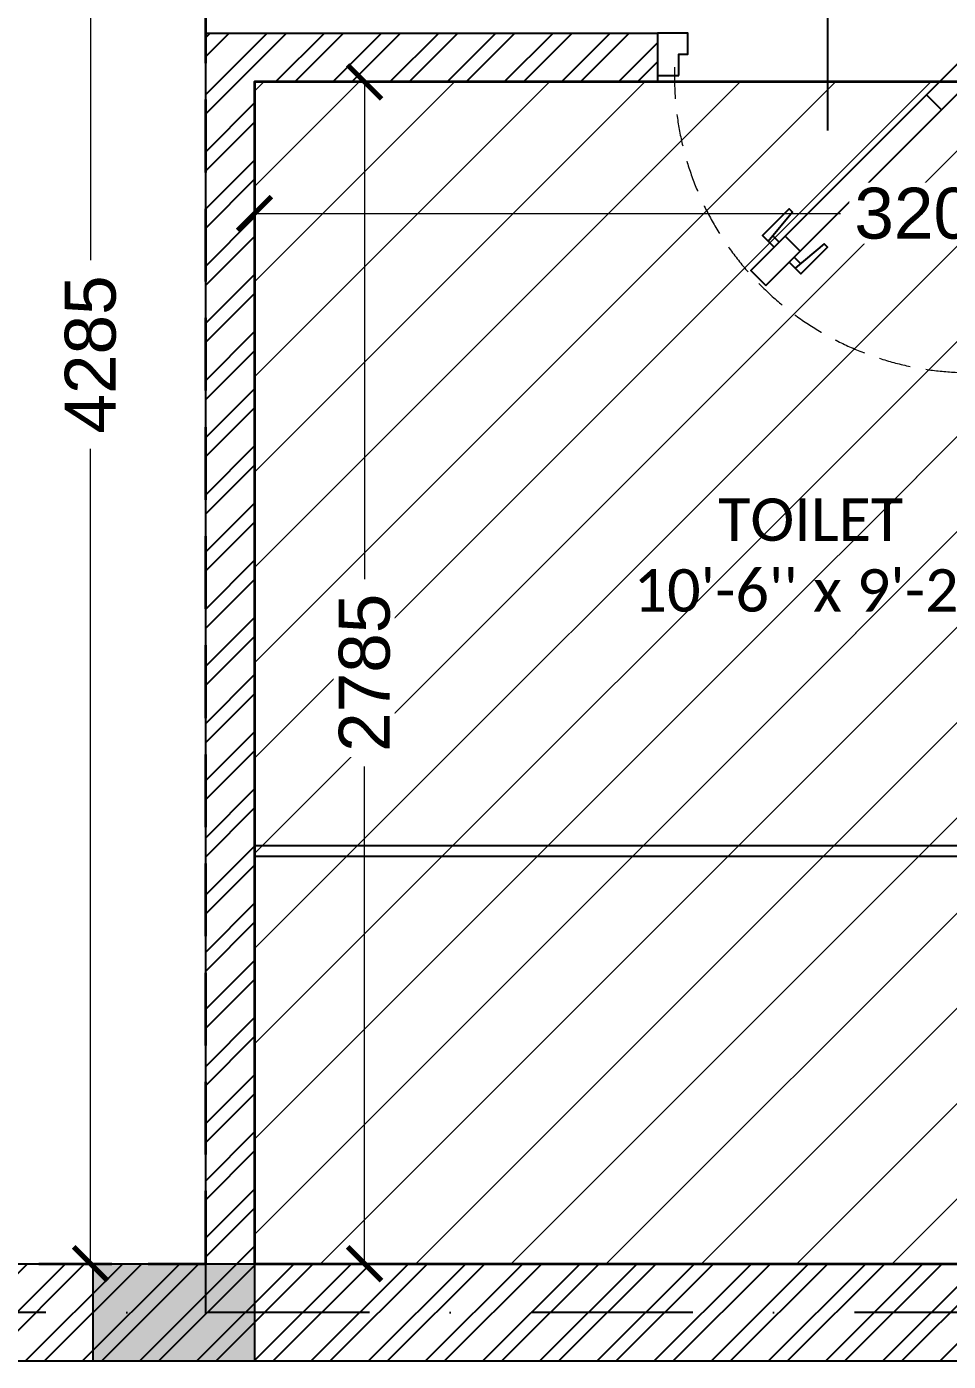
# Model space of a CAD drawing. Header units: millimetres. Extents: x -10000 to 124200, y -12045 to 23620.
# Drawn here: x 38123 to 40295, y 0 to 3145 of the extents above; entities that cross this region are included whole.
import ezdxf
from ezdxf.enums import TextEntityAlignment as Align

# ---------------------------------------------------------------- set-up
doc = ezdxf.new("R2010")
doc.units = ezdxf.units.MM
doc.header["$LTSCALE"] = 150
for name, pattern in [('1625_East Villa$0$DASHED', [0.75, 0.5, -0.25]), ('1625_East Villa$0$HIDDEN', [0]), ('1625E_Grid$0$DASHDOTX2', [50.8, 25.4, -12.7, 0, -12.7]), ('3BHK-W(SB)$0$HIDDEN', [0.375, 0.25, -0.125]), ('HIDDENX2', [19.05, 12.7, -6.35])]:
    doc.linetypes.add(name, pattern=pattern)
for name, color, linetype in [('1625_East Villa$0$ad-Door', 11, 'Continuous'), ('1625_East Villa$0$ad-Furniture', 8, 'Continuous'), ('1625_East Villa$0$ad-Glass Sectionline', 140, 'Continuous'), ('1625_East Villa$0$ad-Text main', 7, 'Continuous'), ('1625_East Villa$0$ad-Text Main_Door&window Label', 7, 'Continuous'), ('1625_East Villa$0$ad-Wall', 240, 'Continuous'), ('1625_East Villa$0$ad-Wall hatch', 8, 'Continuous'), ('1625E_Columns$0$ad-Column', 3, 'Continuous'), ('1625E_Columns$0$ad-Column Hatch', 125, 'Continuous'), ('1625E_Grid$0$ad-Grid', 8, '1625E_Grid$0$DASHDOTX2')]:
    doc.layers.add(name, color=color, linetype=linetype)
for name, color, linetype, lineweight in [('ad-Dimension', 6, 'Continuous', 0), ('ad-Elevation 10', 8, 'Continuous', 0), ('ad-Framing', 4, 'Continuous', 35)]:
    doc.layers.add(name, color=color, linetype=linetype, lineweight=lineweight)
doc.layers.get('1625_East Villa$0$ad-Furniture').off()
doc.styles.add('1625_East Villa$0$New Text Style', font='arial.ttf', dxfattribs={"height": 100})
doc.styles.add('1625_East Villa$0$Standard', font='calibril.ttf')
doc.styles.add('ROMANS-TITLE', font='arial.ttf', dxfattribs={"width": 0.8})
doc.styles.get("Standard").update_dxf_attribs({"font": 'arial.ttf'})
doc.dimstyles.new('A-75-DIM-INT (Framing)', dxfattribs={"dimscale": 100, "dimtxt": 1.5, "dimasz": 1, "dimexe": 0, "dimexo": 0, "dimgap": 0.5, "dimtad": 0, "dimdec": 0, "dimdsep": 46, "dimtxsty": 'ROMANS-TITLE', "dimblk": 'ARCHTICK', "dimcen": 0.025, "dimclrd": 5, "dimclre": 5, "dimclrt": 256, "dimazin": 2, "dimtfac": 1, "dimtdec": 0, "dimtmove": 1, "dimatfit": 0, "dimldrblk": 'ARCHTICK', "dimfxl": 1, "dimtfill": 1, "dimtolj": 1, "dimtzin": 0, "dimarcsym": 0})

# ---------------------------------------------------------------- blocks, each defined once
blk = doc.blocks.new('1625_East Villa$0$$ZCDB_AUDIT_GENERATED_C85C')
at = {"color": 8}
for points in [[(675, 75), (141.8, 359.5)], [(625, 75), (75, 75)], [(50, 25), (50, 0), (0, 0), (0, 50), (25, 50)], [(675, 50), (700, 50), (700, 0), (650, 0), (650, 25)], [(700, 0), (0, 0)], [(625, 25), (75, 25)]]:
    blk.add_lwpolyline(points, dxfattribs=at)
for points in [[(75, 25), (25, 25), (25, 75), (75, 75)], [(675, 25), (625, 25), (625, 75), (675, 75)]]:
    blk.add_lwpolyline(points, close=True, dxfattribs=at)
at = {"color": 140}
for points in [[(625, 60), (75, 60)], [(625, 40), (75, 40)]]:
    blk.add_lwpolyline(points, dxfattribs=at)
at = {"color": 8, "linetype": '1625_East Villa$0$HIDDEN'}
blk.add_arc((497.1, 38.3), 473.6, 122.8151, 175.5591, dxfattribs=at)
blk = doc.blocks.new('*U140')
blk.add_blockref('1625_East Villa$0$$ZCDB_AUDIT_GENERATED_C85C', (0, 0))
blk = doc.blocks.new('1625_East Villa$0$zw$D46D')
at = {"layer": '1625_East Villa$0$ad-Glass Sectionline'}
blk.add_lwpolyline([(8310, 1215), (5110, 1215), (5110, 1190), (8310, 1190)], close=True, dxfattribs=at)
at = {"xscale": -1, "rotation": 180}
blk.add_blockref('*U140', (6045, 1215), dxfattribs=at)
blk = doc.blocks.new('1625_East Villa$0$zw$3849')
at = {"layer": '1625_East Villa$0$ad-Text main', "insert": (6420.7, 1899.4), "char_height": 100, "width": 1424.195, "attachment_point": 5, "style": '1625_East Villa$0$Standard', "bg_fill": 2}
blk.add_mtext("TOILET\\P10'-6'' x 9'-2''", dxfattribs=at)
blk = doc.blocks.new('*U134')
for p, q in [((463.3, 543.1), (478.2, 528.2)), ((528.5, 478), (513.6, 492.9)), ((25, 127.8), (25, 94.4)), ((8.3, 111.1), (41.7, 111.1))]:
    blk.add_line(p, q)
for points in [[(490, 540), (462.5, 567.5), (399.7, 504.7), (407.6, 496.8), (476.2, 553.8)], [(525.4, 504.7), (552.8, 477.2), (490, 414.3), (482.2, 422.2), (539.2, 490.8)]]:
    blk.add_lwpolyline(points)
for points in [[(545, 595), (464.2, 514.2), (499.5, 478.8), (580.3, 559.6)], [(130.8, 180.8), (464.2, 514.2), (499.5, 478.8), (166.2, 145.5)], [(50, 100), (130.8, 180.8), (166.2, 145.5), (85.4, 64.6)], [(50, 100), (0, 100), (0, 0), (71.4, 0), (71.4, 35.7), (71.4, 50), (50, 50)], [(750, 100), (750, 50), (728.6, 50), (728.6, 35.7), (728.6, 0), (800, 0), (800, 100)]]:
    blk.add_lwpolyline(points, close=True)
blk.add_circle((25, 111.1), 11.1)
at = {"color": 8, "linetype": '1625_East Villa$0$DASHED', "lineweight": 0}
blk.add_arc((62.1, 102.1), 698.3, 358.1881, 91.8119, dxfattribs=at)
at = {"layer": '1625_East Villa$0$ad-Text Main_Door&window Label'}
blk.add_line((400, -125), (400, 230), dxfattribs=at)
blk.add_circle((400.3, -245), 120, dxfattribs=at)
at = {"layer": '1625_East Villa$0$ad-Text Main_Door&window Label', "style": '1625_East Villa$0$New Text Style'}
blk.add_attdef('D1', text='', height=100, dxfattribs=at).set_placement((400.3, -245), align=Align.MIDDLE_CENTER)
blk = doc.blocks.new('1625_East Villa$0$zw$42B5')
at = {"layer": '1625_East Villa$0$ad-Wall hatch', "transparency": 33554610}
h = blk.add_hatch(dxfattribs=at)
h.set_pattern_fill('ANSI32', color=256, scale=10)
h.set_pattern_definition([(45, (-1040635.14, 674820.02), (-67.351921, 67.351921), []), (45, (-1040590.24, 674820.02), (-67.351921, 67.351921), [])])
h.paths.add_polyline_path([(12120, 13620), (12120, 10220), (11890, 10220), (11890, 13390), (7240, 13390), (7240, 8645), (4245, 8645), (4245, 8875), (4445, 8875), (4445, 9370), (4560, 9370), (4560, 8760), (7010, 8760), (7010, 10500), (6360, 10500), (6360, 10615), (7010, 10615), (7010, 13390), (4560, 13390), (4560, 10615), (5560, 10615), (5560, 10500), (4445, 10500), (4445, 13390), (230, 13390), (230, 8875), (3345, 8875), (3345, 8645), (3060, 8645), (3060, 4745), (3345, 4745), (3345, 4515), (230, 4515), (230, 230), (4995, 230), (4995, 3130), (6060, 3130), (6060, 3015), (5110, 3015), (5110, 230), (8310, 230), (8310, 3015), (6860, 3015), (6860, 3130), (8310, 3130), (8310, 4630), (5110, 4630), (5110, 3930), (4995, 3930), (4995, 4515), (4245, 4515), (4245, 4745), (8540, 4745), (8540, 230), (9240, 230), (9240, 0), (0, 0), (0, 4745), (2830, 4745), (2830, 8645), (0, 8645), (0, 13620)])
at = {"layer": '1625_East Villa$0$ad-Wall'}
for points in [[(230, 230), (4995, 230), (4995, 3130), (6060, 3130), (6060, 3015), (5110, 3015), (5110, 230), (8310, 230), (8310, 3015), (6860, 3015), (6860, 3130), (8310, 3130), (8310, 4630)], [(8540, 4745), (8540, 230), (9240, 230), (9240, 0), (0, 0)]]:
    blk.add_lwpolyline(points, dxfattribs=at)
at = {"layer": '1625_East Villa$0$ad-Door', "ltscale": 5, "rotation": 179.9999999999999}
blk.add_blockref('*U134', (6860, 3130), dxfattribs=at).add_auto_attribs({'D1': 'D2'})
blk = doc.blocks.new('1625E_Columns$0$zw$6AA0')
at = {"layer": '1625E_Columns$0$ad-Column Hatch', "transparency": 33554687}
h = blk.add_hatch(color=256, dxfattribs=at)
h.dxf.hatch_style = 1
h.paths.add_polyline_path([(0, -230), (380, -230), (380, 0), (0, 0)])
at = {"layer": '1625E_Columns$0$ad-Column'}
blk.add_lwpolyline([(0, -230), (380, -230), (380, 0), (0, 0)], close=True, dxfattribs=at)
blk = doc.blocks.new('1625E_Columns')
at = {"layer": '1625E_Columns$0$ad-Column', "xscale": -1, "rotation": 180}
blk.add_blockref('1625E_Columns$0$zw$6AA0', (4730, 0), dxfattribs=at)
blk = doc.blocks.new('1625_East Villa')
at = {"layer": '1625_East Villa$0$ad-Furniture'}
blk.add_blockref('1625_East Villa$0$zw$D46D', (0, 0), dxfattribs=at)
at = {"layer": '1625_East Villa$0$ad-Text main'}
blk.add_blockref('1625_East Villa$0$zw$3849', (0, 0), dxfattribs=at)
at = {"layer": '1625_East Villa$0$ad-Wall'}
blk.add_blockref('1625_East Villa$0$zw$42B5', (0, 0), dxfattribs=at)
blk.add_blockref('1625E_Columns', (0, 0))
blk = doc.blocks.new('1625E_Grid')
at = {"layer": '1625E_Grid$0$ad-Grid', "ltscale": 0.1}
for points in [[(5348.6, -4913.6), (5348.6, -4663.6), (4995, -4460), (4995, 16170), (5348.6, 16373.6), (5348.6, 16623.6)], [(16050, 115), (-1950, 115)]]:
    blk.add_lwpolyline(points, dxfattribs=at)
blk = doc.blocks.new('zw$7E9D')
at = {"layer": 'ad-Elevation 10', "ltscale": 0.09}
h = blk.add_hatch(dxfattribs=at)
h.set_pattern_fill('ANSI31', color=256, scale=50)
h.set_pattern_definition([(45, (4560, 7508.14), (-112.2532, 112.2532), [])])
h.paths.add_polyline_path([(5110, -13390), (8310, -13390), (8310, -10605), (5110, -10605)])
blk.add_lwpolyline([(5110, -13390), (8310, -13390), (8310, -10605), (5110, -10605)], close=True, dxfattribs=at)
at = {"layer": 'ad-Framing', "linetype": 'HIDDENX2', "ltscale": 0.09}
blk.add_lwpolyline([(230, -13390), (4995, -13390), (4995, -9105), (230, -9105)], close=True, dxfattribs=at)
at = {"layer": 'ad-Framing'}
blk.add_lwpolyline([(5110, -13390), (8310, -13390), (8310, -10605), (5110, -10605)], close=True, dxfattribs=at)
blk = doc.blocks.new('_ArchTick')
at = {"color": 0, "linetype": 'ByBlock', "const_width": 0.15}
blk.add_lwpolyline([(-0.5, -0.5), (0.5, 0.5)], dxfattribs=at)
blk = doc.blocks.new('*D42')
at = {"layer": 'ad-Dimension', "linetype": '3BHK-W(SB)$0$HIDDEN', "lineweight": -2, "transparency": 16777216}
for p, q in [((4960, -10375), (5139.4, -10375)), ((4960, -13160), (5139.4, -13160))]:
    blk.add_line(p, q, dxfattribs=at)
at = {"layer": 'ad-Dimension', "lineweight": -2, "transparency": 16777216}
for p, q in [((5139.4, -10375), (5139.4, -11546.8)), ((5139.4, -13160), (5139.4, -11988.2))]:
    blk.add_line(p, q, dxfattribs=at)
at = {"layer": 'Defpoints', "color": 0, "transparency": 16777216}
for p in [(4880, -10375), (4880, -13160), (5139.4, -13160)]:
    blk.add_point(p, dxfattribs=at)
at = {"layer": 'ad-Dimension', "lineweight": -2, "transparency": 16777216, "xscale": 80, "yscale": 80, "zscale": 80}
for p, rotation in [((5139.4, -10375), 90), ((5139.4, -13160), 270)]:
    blk.add_blockref('_ArchTick', p, dxfattribs=dict(at, rotation=rotation))
at = {"layer": 'ad-Dimension', "transparency": 16777216, "insert": (5139.4, -11767.5), "char_height": 120, "attachment_point": 5, "rotation": 90, "bg_fill": 3, "box_fill_scale": 1.1, "bg_fill_color": 257, "bg_fill_transparency": 0}
blk.add_mtext('\\A1;2785', dxfattribs=at)
blk = doc.blocks.new('*D43')
at = {"layer": 'ad-Dimension', "linetype": '3BHK-W(SB)$0$HIDDEN', "lineweight": -2, "transparency": 16777216}
for p, q in [((4880, -10455), (4880, -10685.3)), ((8080, -10455), (8080, -10685.3))]:
    blk.add_line(p, q, dxfattribs=at)
at = {"layer": 'ad-Dimension', "lineweight": -2, "transparency": 16777216}
for p, q in [((4880, -10685.3), (6261.1, -10685.3)), ((8080, -10685.3), (6698.9, -10685.3))]:
    blk.add_line(p, q, dxfattribs=at)
at = {"layer": 'Defpoints', "color": 0, "transparency": 16777216}
for p in [(4880, -10375), (8080, -10375), (4880, -10685.3)]:
    blk.add_point(p, dxfattribs=at)
at = {"layer": 'ad-Dimension', "lineweight": -2, "transparency": 16777216, "xscale": 80, "yscale": 80, "zscale": 80, "rotation": 180}
blk.add_blockref('_ArchTick', (4880, -10685.3), dxfattribs=at)
at = {"layer": 'ad-Dimension', "lineweight": -2, "transparency": 16777216, "xscale": 80, "yscale": 80, "zscale": 80}
blk.add_blockref('_ArchTick', (8080, -10685.3), dxfattribs=at)
at = {"layer": 'ad-Dimension', "transparency": 16777216, "insert": (6480, -10685.3), "char_height": 120, "attachment_point": 5, "bg_fill": 3, "box_fill_scale": 1.1, "bg_fill_color": 257, "bg_fill_transparency": 0}
blk.add_mtext('\\A1;3200', dxfattribs=at)
blk = doc.blocks.new('*D52')
at = {"layer": 'ad-Dimension', "linetype": '3BHK-W(SB)$0$HIDDEN', "lineweight": -2, "transparency": 16777216}
for p, q in [((4685, -8875), (4493.7, -8875)), ((4685, -13160), (4493.7, -13160))]:
    blk.add_line(p, q, dxfattribs=at)
at = {"layer": 'ad-Dimension', "lineweight": -2, "transparency": 16777216}
for p, q in [((4493.7, -8875), (4493.7, -10795.5)), ((4493.7, -13160), (4493.7, -11239.5))]:
    blk.add_line(p, q, dxfattribs=at)
at = {"layer": 'Defpoints', "color": 0, "transparency": 16777216}
for p in [(4493.7, -8875), (4765, -8875), (4765, -13160)]:
    blk.add_point(p, dxfattribs=at)
at = {"layer": 'ad-Dimension', "lineweight": -2, "transparency": 16777216, "xscale": 80, "yscale": 80, "zscale": 80}
for p, rotation in [((4493.7, -8875), 90), ((4493.7, -13160), 270)]:
    blk.add_blockref('_ArchTick', p, dxfattribs=dict(at, rotation=rotation))
at = {"layer": 'ad-Dimension', "transparency": 16777216, "insert": (4493.7, -11017.5), "char_height": 120, "attachment_point": 5, "rotation": 90, "bg_fill": 3, "box_fill_scale": 1.1, "bg_fill_color": 257, "bg_fill_transparency": 0}
blk.add_mtext('\\A1;4285', dxfattribs=at)
blk = doc.blocks.new('zw$7D19')
at = {"layer": 'ad-Dimension'}
for base, p1, p2, picture, middle in [((4493.7, -8875), (4765, -13160), (4765, -8875), '*D52', (4493.7, -11017.5)), ((5139.4, -13160), (4880, -10375), (4880, -13160), '*D42', (5139.4, -11767.5))]:
    dim = blk.add_linear_dim(base=base, p1=p1, p2=p2, angle=90, dimstyle='A-75-DIM-INT (Framing)', override={"dimscale": 80, "dimexo": 1, "dimtxsty": 'Standard', "dimblk": 'ArchTick', "dimclrd": 256, "dimclre": 256, "dimfxl": 10, "dimtfill": 1, "dimtfillclr": 0}, dxfattribs=at)
    dim.commit()
    dim.dimension.update_dxf_attribs({"geometry": picture, "text_midpoint": middle})
dim = blk.add_linear_dim(base=(4880, -10685.3), p1=(8080, -10375), p2=(4880, -10375), dimstyle='A-75-DIM-INT (Framing)', override={"dimscale": 80, "dimexo": 1, "dimtxsty": 'Standard', "dimblk": 'ArchTick', "dimclrd": 256, "dimclre": 256, "dimfxl": 10, "dimtfill": 1, "dimtfillclr": 0}, dxfattribs=at)
dim.commit()
dim.dimension.update_dxf_attribs({"geometry": '*D43', "text_midpoint": (6480, -10685.3)})

msp = doc.modelspace()

# ---------------------------------------------------------------- block references
at = {"linetype": 'HIDDENX2', "ltscale": 0.09}
msp.add_blockref('1625_East Villa', (33550, 0), dxfattribs=at)

# ---------------------------------------------------------------- next in the draw order: block references
at = {"layer": 'ad-Framing', "linetype": 'HIDDENX2', "ltscale": 0.09}
msp.add_blockref('1625E_Grid', (33550, 0), dxfattribs=at)

# ---------------------------------------------------------------- next in the draw order: block references
at = {"layer": 'ad-Framing'}
msp.add_blockref('zw$7E9D', (33550, 13620), dxfattribs=at)

# ---------------------------------------------------------------- next in the draw order: block references
at = {"layer": 'ad-Dimension'}
msp.add_blockref('zw$7D19', (33780, 13390), dxfattribs=at)

doc.saveas('drawing.dxf')
